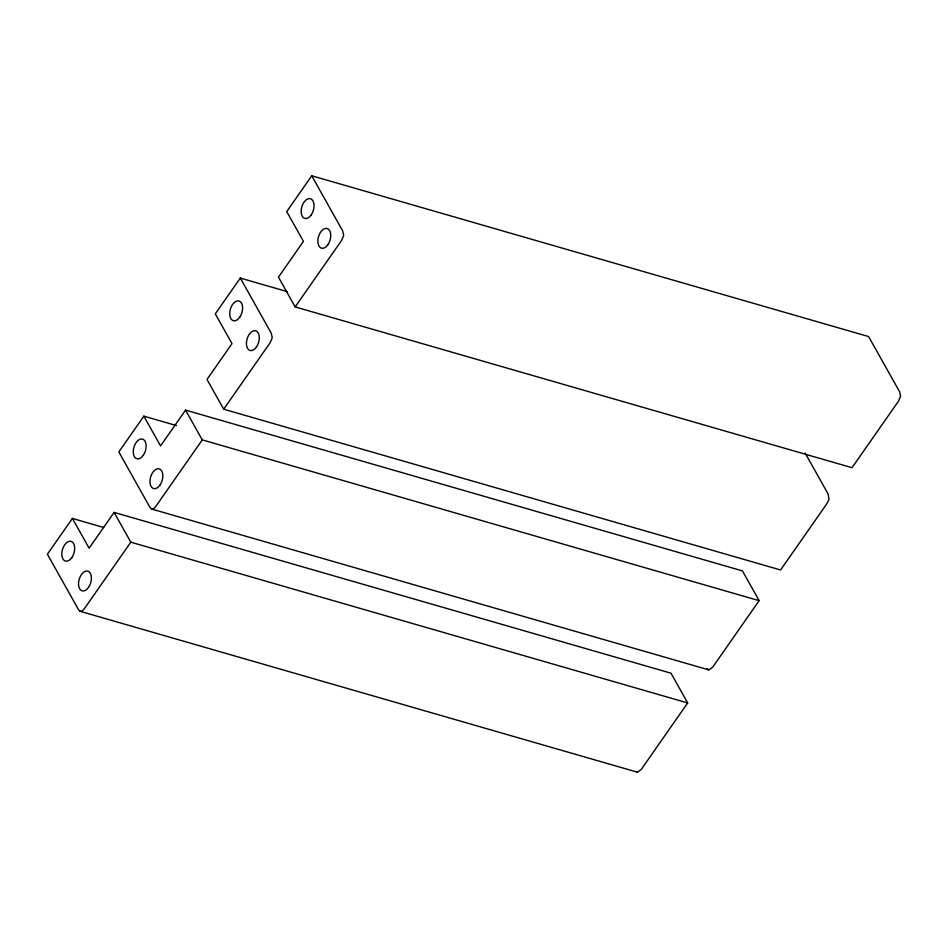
<?xml version="1.0" encoding="UTF-8"?>
<svg xmlns="http://www.w3.org/2000/svg" width="948" height="948" viewBox="0 0 948 948"><rect width="100%" height="100%" fill="white"/><g stroke="black" fill="none" stroke-linecap="round" stroke-linejoin="round"><path stroke-width="1.42" d="M72.404 518.438L47.4 554.236L78.423 609.517L80.142 611.318L637.483 772.217L641.251 769.432L687.691 702.954L670.983 673.187L114.115 512.406L89.112 548.205L72.404 518.438L103.664 527.455M143.859 416.148L118.844 451.947L149.867 507.239L151.597 509.029L708.938 669.928L712.695 667.155L759.135 600.665L742.438 570.897L185.559 410.117L160.556 445.916L143.859 416.148L176.529 425.581M287.185 291.605L240.306 278.072L215.303 313.871L231.999 343.638L206.996 379.437L223.704 409.204L780.571 569.985L827.011 503.495L828.955 499.383L828.197 494.133L805.113 452.99M311.75 175.783L286.746 211.582L303.455 241.349L278.451 277.148L295.148 306.915L852.015 467.696L898.455 401.217L900.541 396.311L899.64 391.844L868.617 336.564L311.75 175.783L342.773 231.075L343.674 235.542L341.588 240.437L295.148 306.915M114.115 512.406L130.824 542.173L84.384 608.652L82.132 611.022L80.142 611.318M185.559 410.117L202.268 439.884L155.828 506.374L153.576 508.744L151.597 509.029M223.704 409.204L270.144 342.714L272.23 337.82L271.329 333.352L240.306 278.072M202.268 439.884L759.135 600.665M130.824 542.173L687.691 702.954M708.464 669.809L707.149 668.66M637.02 772.087L636.12 771.459M88.543 587.369A10.238 6.02 -73.9 0 0 87.808 571.158A10.238 6.02 -73.9 0 0 78.53 584.442A10.238 6.02 -73.9 0 0 88.543 587.369M71.835 557.602A10.238 6.02 -73.9 0 0 71.112 541.391A10.238 6.02 -73.9 0 0 61.821 554.675A10.238 6.02 -73.9 0 0 71.835 557.602M159.987 485.08A10.238 6.02 -73.9 0 0 159.264 468.869A10.238 6.02 -73.9 0 0 149.974 482.153A10.238 6.02 -73.9 0 0 159.987 485.08M143.278 455.313A10.238 6.02 -73.9 0 0 142.555 439.102A10.238 6.02 -73.9 0 0 133.277 452.386A10.238 6.02 -73.9 0 0 143.278 455.313M327.889 244.714A10.238 6.02 -73.9 0 0 327.155 228.504A10.238 6.02 -73.9 0 0 317.876 241.787A10.238 6.02 -73.9 0 0 327.889 244.714M311.181 214.947A10.238 6.02 -73.9 0 0 310.458 198.736A10.238 6.02 -73.9 0 0 301.168 212.02A10.238 6.02 -73.9 0 0 311.181 214.947M256.446 347.004A10.238 6.02 -73.9 0 0 255.711 330.793A10.238 6.02 -73.9 0 0 246.433 344.077A10.238 6.02 -73.9 0 0 256.446 347.004M239.737 317.236A10.238 6.02 -73.9 0 0 239.003 301.014A10.238 6.02 -73.9 0 0 229.724 314.309A10.238 6.02 -73.9 0 0 239.737 317.236"/></g></svg>
